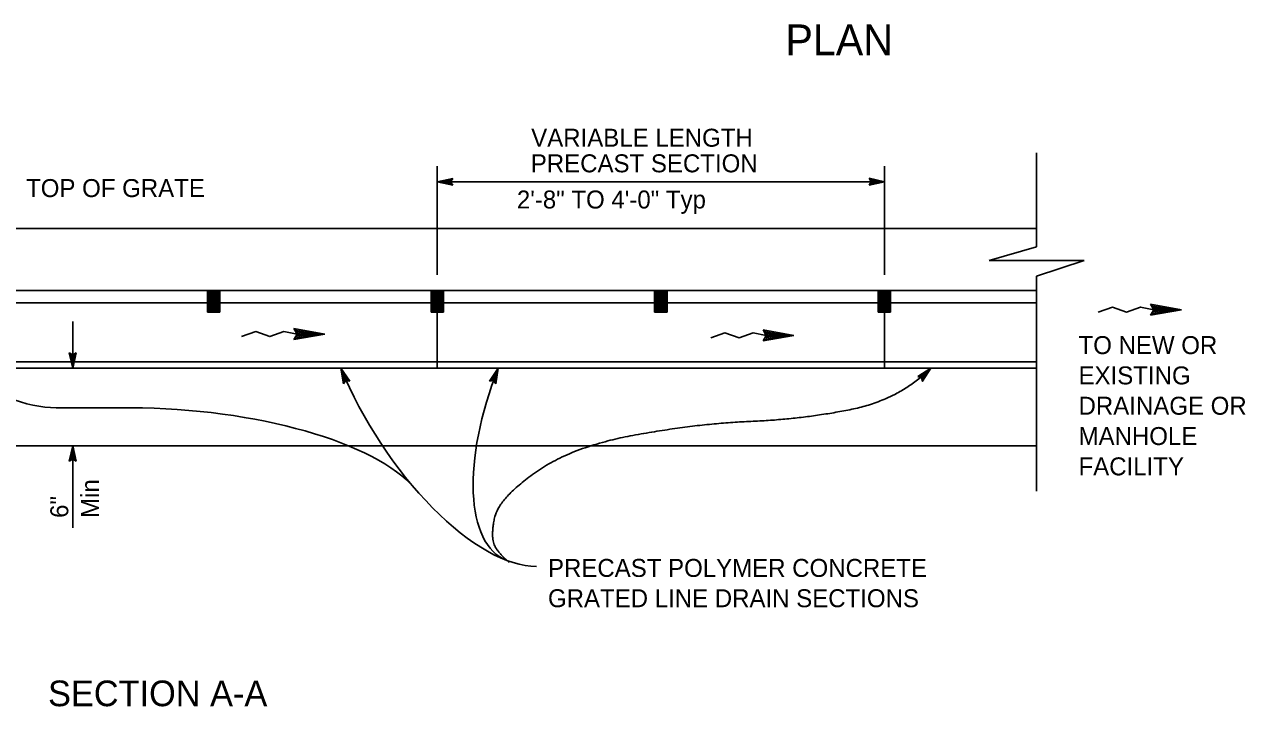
# Model space of a CAD drawing. Extents: x -893 to 867, y -474 to 712.
# Drawn here: x -477 to -1.1, y 123.4 to 389.1 of the extents above; entities that cross this region are included whole.
import ezdxf

# ---------------------------------------------------------------- set-up
doc = ezdxf.new("R2010")
doc.units = 0
for name, color, linetype in [('df_DETAIL', 7, 'Continuous'), ('df_DETAIL-anno', 7, 'Continuous'), ('df_FLOW-LINE', 7, 'Continuous')]:
    doc.layers.add(name, color=color, linetype=linetype)

msp = doc.modelspace()

# ---------------------------------------------------------------- linework, layer by layer
at = {"layer": 'df_DETAIL'}
for p, q in [((-748.09, 309.7), (-82.55, 309.7)), ((-748.09, 285.5), (-82.55, 285.5)), ((-405.64, 277.03), (-405.64, 285.5)), ((-405.52, 277.03), (-405.52, 285.5)), ((-405.4, 277.03), (-405.4, 285.5)), ((-405.28, 277.03), (-405.28, 285.5)), ((-405.16, 277.03), (-405.16, 285.5)), ((-405.04, 277.03), (-405.04, 285.5)), ((-404.92, 277.03), (-404.92, 285.5)), ((-404.8, 277.03), (-404.8, 285.5)), ((-404.67, 277.03), (-404.67, 285.5)), ((-404.55, 277.03), (-404.55, 285.5)), ((-404.43, 277.03), (-404.43, 285.5)), ((-404.31, 277.03), (-404.31, 285.5)), ((-404.19, 277.03), (-404.19, 285.5)), ((-404.07, 277.03), (-404.07, 285.5)), ((-403.95, 277.03), (-403.95, 285.5)), ((-403.83, 277.03), (-403.83, 285.5)), ((-403.71, 277.03), (-403.71, 285.5)), ((-403.59, 277.03), (-403.59, 285.5)), ((-403.47, 277.03), (-403.47, 285.5)), ((-403.34, 277.03), (-403.34, 285.5)), ((-403.22, 277.03), (-403.22, 285.5)), ((-403.1, 277.03), (-403.1, 285.5)), ((-402.98, 277.03), (-402.98, 285.5)), ((-402.86, 277.03), (-402.86, 285.5)), ((-402.74, 277.03), (-402.74, 285.5)), ((-402.62, 277.03), (-402.62, 285.5)), ((-402.5, 277.03), (-402.5, 285.5)), ((-402.38, 277.03), (-402.38, 285.5)), ((-402.25, 277.03), (-402.25, 285.5)), ((-402.13, 277.03), (-402.13, 285.5)), ((-402.01, 277.03), (-402.01, 285.5)), ((-401.89, 277.03), (-401.89, 285.5)), ((-401.77, 277.03), (-401.77, 285.5)), ((-401.65, 277.03), (-401.65, 285.5)), ((-401.53, 277.03), (-401.53, 285.5)), ((-401.41, 277.03), (-401.41, 285.5)), ((-401.29, 277.03), (-401.29, 285.5)), ((-401.17, 277.03), (-401.17, 285.5)), ((-401.05, 277.03), (-401.05, 285.5)), ((-400.92, 277.03), (-400.92, 285.5)), ((-400.8, 277.03), (-400.8, 285.5)), ((-318.52, 277.03), (-318.52, 285.5)), ((-318.4, 277.03), (-318.4, 285.5)), ((-318.28, 277.03), (-318.28, 285.5)), ((-318.16, 277.03), (-318.16, 285.5)), ((-318.04, 277.03), (-318.04, 285.5)), ((-317.92, 277.03), (-317.92, 285.5)), ((-317.8, 277.03), (-317.8, 285.5)), ((-317.67, 277.03), (-317.67, 285.5)), ((-317.55, 277.03), (-317.55, 285.5)), ((-317.43, 277.03), (-317.43, 285.5)), ((-317.31, 277.03), (-317.31, 285.5)), ((-317.19, 277.03), (-317.19, 285.5)), ((-317.07, 277.03), (-317.07, 285.5)), ((-316.95, 277.03), (-316.95, 285.5)), ((-316.83, 277.03), (-316.83, 285.5)), ((-316.71, 277.03), (-316.71, 285.5)), ((-316.59, 277.03), (-316.59, 285.5)), ((-316.47, 277.03), (-316.47, 285.5)), ((-316.34, 277.03), (-316.34, 285.5)), ((-316.22, 277.03), (-316.22, 285.5)), ((-316.1, 255.25), (-316.1, 285.5)), ((-316.1, 277.03), (-316.1, 285.5)), ((-315.98, 277.03), (-315.98, 285.5)), ((-315.86, 277.03), (-315.86, 285.5)), ((-315.74, 277.03), (-315.74, 285.5)), ((-315.62, 277.03), (-315.62, 285.5)), ((-315.5, 277.03), (-315.5, 285.5)), ((-315.38, 277.03), (-315.38, 285.5)), ((-315.26, 277.03), (-315.26, 285.5)), ((-315.13, 277.03), (-315.13, 285.5)), ((-315.01, 277.03), (-315.01, 285.5)), ((-314.89, 277.03), (-314.89, 285.5)), ((-314.77, 277.03), (-314.77, 285.5)), ((-314.65, 277.03), (-314.65, 285.5)), ((-314.53, 277.03), (-314.53, 285.5)), ((-314.41, 277.03), (-314.41, 285.5)), ((-314.29, 277.03), (-314.29, 285.5)), ((-314.17, 277.03), (-314.17, 285.5)), ((-314.04, 277.03), (-314.04, 285.5)), ((-313.92, 277.03), (-313.92, 285.5)), ((-313.8, 277.03), (-313.8, 285.5)), ((-313.68, 277.03), (-313.68, 285.5)), ((-231.4, 277.03), (-231.4, 285.5)), ((-231.28, 277.03), (-231.28, 285.5)), ((-231.16, 277.03), (-231.16, 285.5)), ((-231.04, 277.03), (-231.04, 285.5)), ((-230.92, 277.03), (-230.92, 285.5)), ((-230.8, 277.03), (-230.8, 285.5)), ((-230.68, 277.03), (-230.68, 285.5)), ((-230.55, 277.03), (-230.55, 285.5)), ((-230.43, 277.03), (-230.43, 285.5)), ((-230.31, 277.03), (-230.31, 285.5)), ((-230.19, 277.03), (-230.19, 285.5)), ((-230.07, 277.03), (-230.07, 285.5)), ((-229.95, 277.03), (-229.95, 285.5)), ((-229.83, 277.03), (-229.83, 285.5)), ((-229.71, 277.03), (-229.71, 285.5)), ((-229.59, 277.03), (-229.59, 285.5)), ((-229.47, 277.03), (-229.47, 285.5)), ((-229.34, 277.03), (-229.34, 285.5)), ((-229.22, 277.03), (-229.22, 285.5)), ((-229.1, 277.03), (-229.1, 285.5)), ((-228.98, 277.03), (-228.98, 285.5)), ((-228.86, 277.03), (-228.86, 285.5)), ((-228.74, 277.03), (-228.74, 285.5)), ((-228.62, 277.03), (-228.62, 285.5)), ((-228.5, 277.03), (-228.5, 285.5)), ((-228.38, 277.03), (-228.38, 285.5)), ((-228.26, 277.03), (-228.26, 285.5)), ((-228.13, 277.03), (-228.13, 285.5)), ((-228.01, 277.03), (-228.01, 285.5)), ((-227.89, 277.03), (-227.89, 285.5)), ((-227.77, 277.03), (-227.77, 285.5)), ((-227.65, 277.03), (-227.65, 285.5)), ((-227.53, 277.03), (-227.53, 285.5)), ((-227.41, 277.03), (-227.41, 285.5)), ((-227.29, 277.03), (-227.29, 285.5)), ((-227.17, 277.03), (-227.17, 285.5)), ((-227.04, 277.03), (-227.04, 285.5)), ((-226.92, 277.03), (-226.92, 285.5)), ((-226.8, 277.03), (-226.8, 285.5)), ((-226.68, 277.03), (-226.68, 285.5)), ((-226.56, 277.03), (-226.56, 285.5)), ((-144.28, 277.03), (-144.28, 285.5)), ((-144.16, 277.03), (-144.16, 285.5)), ((-144.04, 277.03), (-144.04, 285.5)), ((-143.92, 277.03), (-143.92, 285.5)), ((-143.8, 277.03), (-143.8, 285.5)), ((-143.68, 277.03), (-143.68, 285.5)), ((-143.55, 277.03), (-143.55, 285.5)), ((-143.43, 277.03), (-143.43, 285.5)), ((-143.31, 277.03), (-143.31, 285.5)), ((-143.19, 277.03), (-143.19, 285.5)), ((-143.07, 277.03), (-143.07, 285.5)), ((-142.95, 277.03), (-142.95, 285.5)), ((-142.83, 277.03), (-142.83, 285.5)), ((-142.71, 277.03), (-142.71, 285.5)), ((-142.59, 277.03), (-142.59, 285.5)), ((-142.47, 277.03), (-142.47, 285.5)), ((-142.34, 277.03), (-142.34, 285.5)), ((-142.22, 277.03), (-142.22, 285.5)), ((-142.1, 277.03), (-142.1, 285.5)), ((-141.98, 277.03), (-141.98, 285.5)), ((-141.86, 255.25), (-141.86, 285.5)), ((-141.86, 277.03), (-141.86, 285.5)), ((-141.74, 277.03), (-141.74, 285.5)), ((-141.62, 277.03), (-141.62, 285.5)), ((-141.5, 277.03), (-141.5, 285.5)), ((-141.38, 277.03), (-141.38, 285.5)), ((-141.26, 277.03), (-141.26, 285.5)), ((-141.13, 277.03), (-141.13, 285.5)), ((-141.01, 277.03), (-141.01, 285.5)), ((-140.89, 277.03), (-140.89, 285.5)), ((-140.77, 277.03), (-140.77, 285.5)), ((-140.65, 277.03), (-140.65, 285.5)), ((-140.53, 277.03), (-140.53, 285.5)), ((-140.41, 277.03), (-140.41, 285.5)), ((-140.29, 277.03), (-140.29, 285.5)), ((-140.17, 277.03), (-140.17, 285.5)), ((-140.04, 277.03), (-140.04, 285.5)), ((-139.92, 277.03), (-139.92, 285.5)), ((-139.8, 277.03), (-139.8, 285.5)), ((-139.68, 277.03), (-139.68, 285.5)), ((-139.56, 277.03), (-139.56, 285.5)), ((-139.44, 277.03), (-139.44, 285.5)), ((-663.63, 280.66), (-82.55, 280.66)), ((-405.64, 277.03), (-400.8, 277.03)), ((-318.52, 277.03), (-313.68, 277.03)), ((-231.4, 277.03), (-226.56, 277.03)), ((-144.28, 277.03), (-139.44, 277.03)), ((-663.63, 257.67), (-82.55, 257.67)), ((-664.59, 255.25), (-82.55, 255.25)), ((-687.58, 224.99), (-82.55, 224.99))]:
    msp.add_line(p, q, dxfattribs=at)
at = {"layer": 'df_DETAIL-anno'}
for p, q in [((-82.55, 339.07), (-82.55, 302.47)), ((-316.1, 291.55), (-316.1, 333.9)), ((-141.86, 291.55), (-141.86, 333.9)), ((-316.1, 327.85), (-310.1, 329.18)), ((-314.71, 327.85), (-310.34, 328.82)), ((-313.34, 327.85), (-310.51, 328.47)), ((-310.1, 329.18), (-310.9, 327.85)), ((-310.1, 329.18), (-310.1, 329.18)), ((-147.06, 327.85), (-147.86, 329.19)), ((-147.86, 329.19), (-147.86, 329.19)), ((-147.86, 329.19), (-141.86, 327.85)), ((-147.64, 328.83), (-143.24, 327.85)), ((-147.41, 328.48), (-144.62, 327.85)), ((-316.1, 327.85), (-141.86, 327.85)), ((-310.1, 326.51), (-316.1, 327.85)), ((-316.1, 327.85), (-316.1, 327.85)), ((-310.32, 326.87), (-314.72, 327.85)), ((-310.55, 327.23), (-313.34, 327.85)), ((-311.96, 327.85), (-310.75, 328.12)), ((-310.73, 327.57), (-311.96, 327.85)), ((-310.9, 327.85), (-310.1, 326.51)), ((-310.1, 326.51), (-310.1, 326.51)), ((-141.86, 327.85), (-147.86, 326.52)), ((-147.86, 326.52), (-147.06, 327.85)), ((-147.86, 326.52), (-147.86, 326.52)), ((-143.25, 327.85), (-147.63, 326.88)), ((-144.62, 327.85), (-147.45, 327.23)), ((-147.23, 328.13), (-146, 327.85)), ((-146, 327.85), (-147.21, 327.59)), ((-141.86, 327.85), (-141.86, 327.85)), ((-101.06, 297.12), (-82.55, 302.47)), ((-63.97, 297.12), (-101.06, 297.12)), ((-63.97, 297.12), (-82.55, 291.09)), ((-82.55, 291.09), (-82.55, 207.31)), ((-458.2, 273.4), (-458.2, 255.25)), ((-458.2, 255.25), (-459.53, 261.25)), ((-459.53, 261.25), (-459.53, 261.25)), ((-459.53, 261.25), (-458.2, 260.45)), ((-458.2, 256.64), (-459.17, 261.01)), ((-458.2, 258.01), (-458.82, 260.83)), ((-458.2, 259.39), (-458.47, 260.6)), ((-458.2, 260.45), (-456.86, 261.25)), ((-456.86, 261.25), (-458.2, 255.25)), ((-457.22, 261.03), (-458.2, 256.63)), ((-457.58, 260.8), (-458.2, 258.01)), ((-457.92, 260.62), (-458.2, 259.39)), ((-456.86, 261.25), (-456.86, 261.25)), ((-458.2, 255.25), (-458.2, 255.25)), ((-352.67, 249.19), (-353.75, 255.25)), ((-353.75, 255.25), (-353.75, 255.25)), ((-353.75, 255.25), (-350.2, 250.22)), ((-352.42, 249.53), (-353.22, 253.97)), ((-353.21, 253.96), (-350.63, 250.3)), ((-352.18, 249.89), (-352.68, 252.7)), ((-352.68, 252.7), (-351.02, 250.33)), ((-295.79, 250.16), (-292.33, 255.25)), ((-295.38, 250.23), (-292.84, 253.96)), ((-294.96, 250.32), (-293.35, 252.68)), ((-293.35, 252.68), (-293.81, 249.82)), ((-292.84, 253.95), (-293.56, 249.53)), ((-292.33, 255.25), (-293.31, 249.18)), ((-292.33, 255.25), (-292.33, 255.25)), ((-351.74, 250.45), (-352.67, 249.19)), ((-352.67, 249.19), (-352.67, 249.19)), ((-351.93, 250.18), (-352.15, 251.42)), ((-352.15, 251.42), (-351.44, 250.41)), ((-350.2, 250.22), (-351.74, 250.45)), ((-350.2, 250.22), (-350.2, 250.22)), ((-294.25, 250.41), (-295.79, 250.16)), ((-295.79, 250.16), (-295.79, 250.16)), ((-294.57, 250.35), (-293.86, 251.39)), ((-293.31, 249.18), (-294.25, 250.41)), ((-293.86, 251.39), (-294.06, 250.17)), ((-293.31, 249.18), (-293.31, 249.18)), ((-435.5, 239.79), (-464.63, 239.79)), ((-459.54, 218.99), (-458.2, 224.99)), ((-458.2, 224.99), (-458.2, 193.02)), ((-458.2, 224.99), (-458.2, 224.99)), ((-458.2, 224.99), (-456.87, 218.99)), ((-458.2, 219.79), (-459.54, 218.99)), ((-459.54, 218.99), (-459.54, 218.99)), ((-459.18, 219.21), (-458.2, 223.61)), ((-458.83, 219.44), (-458.2, 222.23)), ((-458.48, 219.62), (-458.2, 220.85)), ((-458.2, 223.6), (-457.23, 219.23)), ((-458.2, 222.23), (-457.58, 219.41)), ((-458.2, 220.85), (-457.94, 219.64)), ((-456.87, 218.99), (-458.2, 219.79)), ((-456.87, 218.99), (-456.87, 218.99))]:
    msp.add_line(p, q, dxfattribs=at)
msp.add_lwpolyline([(-128.88, 251.99), (-123.78, 255.25), (-127.01, 250.14), (-127.11, 250.53), (-124.74, 254.27), (-128.48, 251.89), (-128.09, 251.79), (-125.7, 253.32), (-127.21, 250.93), (-127.31, 251.32), (-126.66, 252.36), (-127.69, 251.7), (-127.39, 251.62), (-127.01, 250.14), (-127.39, 251.62)], close=True, dxfattribs=at)
for centre, major_axis, ratio, start_param, end_param in [((-497.44, 296.15), (-49.58, 50.45), 0.506896, 1.920848, 2.675914), ((-310.45, 251.43), (-42.57, 70.91), 0.446947, 1.25664, 2.881263), ((-260.03, 247.89), (29.69, 67.26), 0.443916, 1.65682, 3.161466), ((-418.71, 203.79), (-98.31, 7.29), 0.358669, 3.474756, 4.91052)]:
    msp.add_ellipse(centre, major_axis=major_axis, ratio=ratio, start_param=start_param, end_param=end_param, dxfattribs=at)
msp.add_open_spline([(-123.78, 255.25), (-136.06, 242.91), (-174.13, 235.3), (-214.82, 233.63), (-264.08, 224.59), (-292.39, 204.13), (-295.25, 189.61), (-292.63, 183.42), (-288.11, 179.62)], degree=2, dxfattribs=at)
at = {"layer": 'df_FLOW-LINE'}
for p, q in [((-38.13, 280.14), (-26.12, 278.02)), ((-36.9, 278.02), (-38.13, 280.14)), ((-26.12, 278.02), (-38.13, 275.9)), ((-38.13, 275.9), (-36.9, 278.02)), ((-37.8, 279.58), (-28.99, 278.02)), ((-28.99, 278.02), (-37.8, 276.46)), ((-37.47, 279.01), (-31.84, 278.02)), ((-31.84, 278.02), (-37.47, 277.03)), ((-37.14, 278.44), (-34.76, 278.02)), ((-34.76, 278.02), (-37.14, 277.6)), ((-371.99, 270.63), (-359.98, 268.51)), ((-370.76, 268.51), (-371.99, 270.63)), ((-359.98, 268.51), (-371.99, 266.39)), ((-371.99, 266.39), (-370.76, 268.51)), ((-371.66, 270.07), (-362.85, 268.51)), ((-362.85, 268.51), (-371.66, 266.95)), ((-371.33, 269.5), (-365.7, 268.51)), ((-365.7, 268.51), (-371.33, 267.52)), ((-371, 268.93), (-368.62, 268.51)), ((-368.62, 268.51), (-371, 268.09)), ((-189.11, 270.11), (-177.1, 267.99)), ((-187.88, 267.99), (-189.11, 270.11)), ((-177.1, 267.99), (-189.11, 265.87)), ((-189.11, 265.87), (-187.88, 267.99)), ((-188.78, 269.55), (-179.97, 267.99)), ((-179.97, 267.99), (-188.78, 266.43)), ((-188.45, 268.98), (-182.82, 267.99)), ((-182.82, 267.99), (-188.45, 267)), ((-188.12, 268.41), (-185.74, 267.99)), ((-185.74, 267.99), (-188.12, 267.57))]:
    msp.add_line(p, q, dxfattribs=at)
for points in [[(-58.52, 277.03), (-53.02, 279.01), (-47.52, 277.03), (-42.02, 279.01), (-36.9, 278.02), (-26.12, 278.02)], [(-392.38, 267.52), (-386.88, 269.5), (-381.38, 267.52), (-375.88, 269.5), (-370.76, 268.51), (-359.98, 268.51)], [(-209.5, 267), (-204, 268.98), (-198.5, 267), (-193, 268.98), (-187.88, 267.99), (-177.1, 267.99)]]:
    msp.add_lwpolyline(points, dxfattribs=at)

# ---------------------------------------------------------------- texts
at = {"layer": 'df_DETAIL-anno'}
for s, height, p in [('PLAN', 12, (-180.43, 377.14)), ('VARIABLE LENGTH', 7, (-279.51, 341.51)), ('PRECAST SECTION', 7, (-279.67, 331.53)), ('TOP OF GRATE', 7, (-476.37, 321.89)), ('2\'-8" TO 4\'-0" Typ', 7, (-285.09, 317.44)), ('TO NEW OR', 7, (-66.2, 260.72)), ('EXISTING', 7, (-66.2, 248.91)), ('DRAINAGE OR', 7, (-66.2, 237.1)), ('MANHOLE', 7, (-66.2, 225.29)), ('FACILITY', 7, (-66.2, 213.48)), ('PRECAST POLYMER CONCRETE ', 7, (-272.98, 173.92)), ('GRATED LINE DRAIN SECTIONS', 7, (-272.98, 162.11)), ('SECTION A-A', 10, (-467.81, 123.55))]:
    msp.add_text(s, height=height, dxfattribs=at).set_placement(p)
for s, p in [('Min', (-447.92, 196.9)), ('6"', (-459.92, 196.9))]:
    msp.add_text(s, height=7, rotation=90, dxfattribs=at).set_placement(p)

doc.saveas('drawing.dxf')
